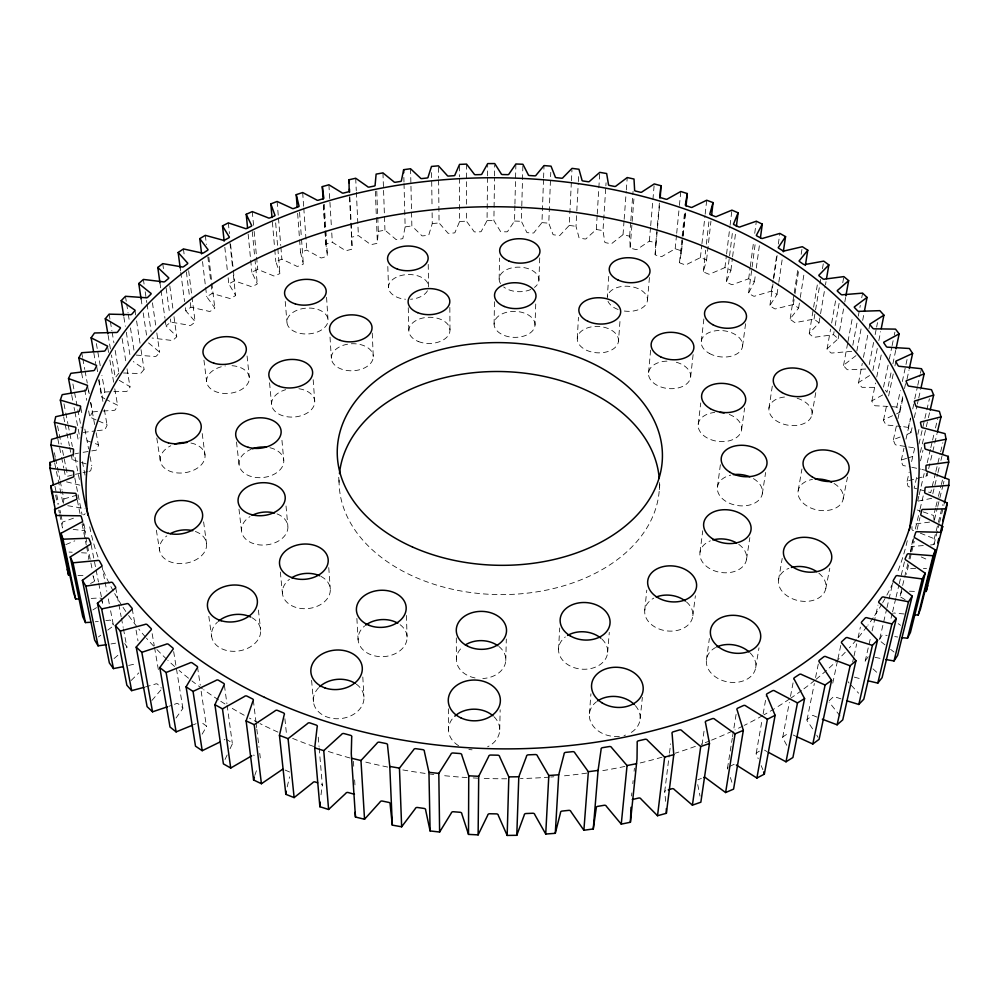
<?xml version="1.0" encoding="UTF-8"?>
<svg xmlns="http://www.w3.org/2000/svg" width="999" height="999" viewBox="0 0 999 999"><rect width="100%" height="100%" fill="white"/><g stroke="black" fill="none" stroke-linecap="round" stroke-linejoin="round"><path stroke-width="0.75" stroke-dasharray="5 3.75" d="M487.537 177.472L487.05 220.654L481.481 230.969A1.349 0.812 0.6 0 1 480.194 231.805L475.237 231.943A1.349 0.812 0.5 0 1 473.801 231.169L466.433 221.179L466.446 210.377M466.458 204.208L466.545 164.098M911.975 526.498L911.962 529.27A1.648 1.124 13.2 0 0 913.586 530.619M487.562 175.936L487.687 165.135M514.897 205.607L514.535 221.029L507.867 231.056A1.349 0.812 1.2 0 1 506.493 231.83L501.523 231.743A1.349 0.812 1 0 1 500.187 230.906L493.893 220.629L494.517 177.46M494.542 175.911L494.705 165.122M494.105 324.225L494.455 301.561M499.163 279.033L499.525 258.042M499.725 729.67L500.162 709.765M514.935 204.071L515.896 163.986M505.781 660.564L506.318 639.023M543.531 179.445L541.957 222.615L534.215 232.317A1.349 0.812 1.7 0 1 532.754 233.029L527.797 232.717A1.349 0.812 1.6 0 1 526.548 231.83L521.378 221.303L521.753 207.43M521.79 205.894L522.914 164.261M535.002 325.125A20.455 12.987 1.4 0 0 504.957 312.762A20.455 12.987 1.4 0 0 503.708 335.227A20.455 12.987 1.4 0 0 535.002 325.125L535.789 302.472M538.898 280.394L539.735 257.143M543.581 177.909L544.03 165.572M571.353 182.243L569.243 225.424L560.439 234.765A1.349 0.812 2.3 0 1 558.903 235.414L553.97 234.865A1.349 0.812 2.2 0 1 552.822 233.928L548.776 223.202L550.774 172.328M930.494 544.992L934.003 544.53L934.252 538.711L942.769 504.695M571.428 180.707L571.952 169.905M597.152 215.572L596.303 229.458L586.463 238.374A1.361 0.812 2.8 0 1 584.852 238.961L579.969 238.199A1.361 0.812 2.7 0 1 578.908 237.2L576.011 226.323L576.723 212.437M576.81 210.901L578.246 183.129M578.321 181.593L578.646 175.424M558.528 649.475L559.702 627.946M577.272 338.461L578.446 317.282M597.24 214.023L599.787 172.365M851.672 351.336L832.617 352.959A1.474 0.924 8.9 0 1 830.581 352.572L827.359 349.538A1.474 0.924 8.7 0 1 827.659 348.264L838.186 338.736L833.541 334.677L815.097 337.187A1.461 0.912 8.3 0 1 813.049 336.9L809.59 334.053A1.449 0.899 8.2 0 1 809.739 332.779L819.018 322.852L814.048 319.068L796.278 322.415A1.436 0.887 7.8 0 1 794.242 322.227L790.559 319.568A1.436 0.887 7.7 0 1 790.571 318.306L798.601 308.042L793.331 304.52L776.285 308.666A1.424 0.874 7.2 0 1 774.275 308.579L770.379 306.106A1.424 0.874 7.1 0 1 770.254 304.857L777.035 294.33L771.503 291.084L755.219 295.979A1.411 0.862 6.7 0 1 753.246 295.979L749.15 293.718A1.411 0.862 6.6 0 1 748.9 292.482L754.445 281.73L748.663 278.771L733.204 284.365A1.399 0.849 6.1 0 1 731.256 284.453L726.997 282.405A1.399 0.849 6 0 1 726.623 281.194L730.918 270.279L724.937 267.607L710.326 273.863A1.386 0.849 5.6 0 1 708.428 274.038L704.02 272.19A1.386 0.849 5.5 0 1 703.521 271.004L706.58 259.977L700.399 257.592L686.688 264.473A1.386 0.837 5 0 1 684.839 264.735L680.294 263.112A1.386 0.837 4.9 0 1 679.682 261.95L681.518 250.861L675.174 248.776L662.387 256.219A1.374 0.824 4.5 0 1 660.589 256.568L655.943 255.157A1.374 0.824 4.4 0 1 655.207 254.033L655.844 242.919L649.362 241.134L637.524 249.113A1.374 0.824 3.9 0 1 635.789 249.538L631.031 248.339A1.361 0.824 3.8 0 1 630.194 247.265L629.632 236.189L623.039 234.69L612.187 243.169A1.361 0.812 3.4 0 1 610.501 243.669L605.681 242.695A1.361 0.812 3.3 0 1 604.732 241.646L602.996 230.644L605.769 187.437M605.869 185.889L606.068 182.805M608.728 276.348L607.292 297.39A20.142 12.525 4 0 1 629.457 286.388A20.142 12.525 4 0 1 647.227 301.661A20.142 12.525 4 0 1 622.901 310.801M351.161 223.177L352.085 248.264A1.374 0.824 -2.2 0 1 351.298 249.35L346.603 250.587A1.374 0.824 -2.3 0 1 344.817 250.175L332.317 242.245L325.899 244.081L327.322 255.245A1.386 0.837 -2.7 0 1 326.661 256.368L322.065 257.829A1.386 0.837 -2.8 0 1 320.229 257.492L306.78 250.1L300.512 252.248L303.159 263.386A1.386 0.849 -3.3 0 1 302.61 264.548L298.139 266.221A1.399 0.849 -3.4 0 1 296.253 265.971L281.88 259.166L275.799 261.601L279.683 272.677A1.399 0.849 -3.8 0 1 279.258 273.876L274.925 275.761A1.399 0.849 -3.9 0 1 272.989 275.599L257.742 269.418L251.86 272.153L256.993 283.117A1.411 0.862 -4.4 0 1 256.693 284.34L252.522 286.438A1.411 0.862 -4.5 0 1 250.549 286.363L234.465 280.856L228.808 283.878L235.19 294.668A1.424 0.874 -4.9 0 1 235.015 295.916L231.031 298.226A1.424 0.874 -5 0 1 229.021 298.239L212.138 293.456L206.743 296.765L214.373 307.33A1.436 0.887 -5.5 0 1 214.348 308.591L210.552 311.114A1.436 0.887 -5.6 0 1 208.529 311.226L190.884 307.192L185.777 310.801L194.68 321.066A1.449 0.899 -6 0 1 194.78 322.34L191.209 325.062A1.461 0.912 -6.1 0 1 189.161 325.274L170.817 322.065L166.021 325.936L176.186 335.864A1.474 0.924 -6.6 0 1 176.423 337.138L173.102 340.06A1.474 0.924 -6.7 0 1 171.041 340.359L152.06 338.012M623.039 234.69L624.05 220.791M624.175 219.243L626.211 191.446M626.323 189.91L627.235 177.547M589.435 713.711L590.921 693.793M618.468 341.433A20.654 13.199 3.4 0 0 589.06 327.397A20.654 13.199 3.4 0 0 586.176 350.087A20.654 13.199 3.4 0 0 618.468 341.433L620.117 319.43M629.632 236.189L630.694 222.278M630.819 220.742L633.054 191.383M630.144 247.69L632.105 222.49M632.167 221.366L634.128 196.166M607.642 652.347L609.29 632.367M649.362 241.134L650.549 227.223M650.686 225.674L654.258 183.928M647.489 299.95L649.45 277.41M655.844 242.919L659.402 202.722M655.107 254.458L659.752 202.884M648.576 372.615L650.649 349.837M675.174 248.776L676.548 234.84M676.698 233.291L679.27 206.98M679.42 205.432L680.781 191.496M679.532 262.362L684.677 211.151M644.767 610.139L646.778 590.147M681.518 250.861L682.454 241.571M683.079 235.377L685.576 210.602M681.343 253.359L682.904 237.862M683.066 236.313L685.564 211.526M63.449 503.259L63.886 498.963L62.35 491.508M659.303 489.635L660.089 481.955M631.518 796.016L631.843 792.919M632.804 783.641L633.129 780.556M634.09 771.278L634.415 768.194M640.134 718.805L642.369 697.377M700.399 257.592L701.76 245.192M701.935 243.644L705.007 215.747M705.169 214.186L706.705 200.237M690.634 376.985L693.169 354.208M912.774 539.622L910.501 551.411A1.673 1.149 13.6 0 0 910.651 552.022M703.333 271.416L705.694 250.225M706.38 244.181L708.915 221.466M706.58 259.977L710.951 221.204M701.298 341.296L703.895 318.631M698.214 424.313L700.736 402.947M724.937 267.607L726.41 255.507M726.585 253.996L729.907 226.773M730.082 225.262L731.93 210.14M726.385 281.593L729.382 257.33M729.57 255.819L732.554 231.556M664.685 791.807L669.28 754.682M669.48 753.146L670.629 743.855M730.918 270.279L732.429 258.167M732.617 256.656L735.639 232.455M700.012 552.272L702.747 530.744M692.844 615.734L695.391 595.754M321.016 794.792L322.165 786.076A1.861 1.498 -8.1 0 0 321.303 784.103M717.444 487.05L720.466 464.048M748.663 278.771L750.087 268.169M750.286 266.646L753.721 240.896M754.732 233.316L756.343 221.204M748.626 292.869L751.885 268.569M752.097 267.058L755.556 241.234M742.582 346.041L745.641 323.376M754.445 281.73L755.469 274.151M756.305 268.082L759.402 245.354M706.405 659.989L709.377 638.498M741.62 429.395L744.617 408.029M702.072 744.792L704.233 729.707M771.503 291.084L773.039 280.457M773.263 278.933L776.785 254.645M778.321 244.031L779.857 233.404M769.929 305.244L773.014 283.941M773.9 277.847L777.21 255.02M777.035 294.33L778.608 283.691M778.833 282.18L782.417 257.879M768.93 408.341L772.402 385.502M746.565 559.128L749.849 537.612M762.299 493.943L765.634 472.477M790.197 318.669L793.993 294.268M794.23 292.744L798.026 268.344M793.331 304.52L794.754 295.392M794.992 293.868L799.025 268.019M801.173 254.32L802.359 246.716M798.601 308.042L800.049 298.913M800.286 297.39L804.158 273.039M727.472 768.318L732.304 738.124M732.542 736.613L736.163 713.96M809.315 333.142L813.373 308.679M813.623 307.155L817.681 282.705M755.681 667.782L759.003 647.839M814.048 319.068L815.321 311.438M815.571 309.915L820.666 279.42M822.452 268.756L823.725 261.126M819.018 322.852L820.316 315.222M820.566 313.698L825.224 286.238M825.486 284.715L826.011 281.668M778.521 579.919L782.205 558.404M798.213 490.459L801.935 469.006M811.912 414.785L815.883 391.945M827.085 349.063L830.581 329.158M831.655 323.027L835.688 300.05M756.231 753.196L762.075 719.942M763.149 713.885L766.333 695.754M833.541 334.677L834.078 331.631M835.164 325.512L839.235 302.597M842.756 282.729L843.843 276.611M838.186 338.736L839.285 332.617M839.56 331.094L844.517 303.571M844.792 302.035L845.616 297.452M376.773 191.146L378.309 231.393L377.335 242.445A1.361 0.824 -1.6 0 1 376.448 243.494L371.653 244.518A1.374 0.824 -1.7 0 1 369.93 244.018L358.404 235.589L351.86 237.138M843.531 365.497L847.689 343.057M847.964 341.571L852.671 316.146M852.821 345.217L857.142 322.24M858.291 316.109L860.301 305.382M861.737 297.727L862.599 293.132M782.741 737.25L789.347 702.447M790.496 696.39L793.943 678.234M856.842 351.049L861.513 326.523M862.674 320.392L864.135 312.724M858.503 382.842L862.287 363.361M863.448 357.367L867.806 334.877M868.968 328.883L869.842 324.388M869.242 364.51L873.963 340.572M875.149 334.59L876.323 328.609M876.623 327.11L877.509 322.615M843.181 498.951L847.502 477.122M825.761 588.723L829.794 568.294M872.864 370.542L877.646 346.603M878.833 340.609L880.631 331.631M807.005 719.904L814.347 683.553M815.571 677.497L818.943 660.826M871.89 401.049L875.536 383.029M876.747 377.023L881.605 352.997M888.086 365.11L883.441 387.6L886.937 392.37L891.632 369.867M889.322 359.116L891.807 347.115M892.107 345.617L893.968 336.626M894.28 335.127L894.904 332.13M892.881 363.873L895.703 350.374M883.553 420.067L887.025 403.521M888.611 395.991L893.343 373.414M894.929 365.896L895.878 361.376M832.754 683.166L837.587 660.414M837.911 658.903L841.458 642.22M896.615 413.861L899.874 412.088L896.815 407.105L900.374 390.572M902.309 381.556L907.167 359.016M893.381 439.835L896.652 424.75M897.964 418.718L902.871 396.103M904.507 388.561L906.143 381.019M899.874 412.088L903.458 395.554M907.055 379.021L909.015 369.992M852.659 662.037L853.67 657.479M854.008 655.968L856.692 643.818M858.041 637.749L860.389 627.135M908.578 564.997L906.58 573.651A1.698 1.174 13.9 0 0 906.68 574.275M907.417 434.24L910.938 432.617L908.366 427.435L910.376 418.406M914.747 398.826L917.432 386.788M917.769 385.277L920.116 374.737M920.454 373.226L921.465 368.718M901.273 460.252L903.97 448.164M905.993 439.098L910.713 417.957M912.736 408.891L914.085 402.847M910.938 432.617L912.624 425.087M914.322 417.557L917.032 405.507M917.369 403.996L918.393 399.475M918.73 397.977L920.766 388.936M865.159 661.301L870.703 637.012M872.09 630.931L877.984 605.119M907.104 481.243L909.19 472.165M911.612 461.575L915.409 444.942M917.831 434.353L919.217 428.296M918.98 444.006L924.55 419.867M924.887 418.356L929.407 398.751M920.354 452.385L925.961 428.234M926.31 426.723L928.059 419.18M928.408 417.669L930.169 410.127M916.632 477.51L914.16 488.111L918.605 489.273M920.516 460.851L922.989 450.237M884.989 644.879L880.494 641.296A1.748 1.261 14.6 0 1 879.557 639.51L886.65 609.128M887 607.604L893.393 580.257M917.719 500.849L918.793 496.291M919.155 494.78L924.175 473.551M927.222 462.749L930.444 449.15M930.806 447.639L932.242 441.595M932.591 440.084L934.028 434.041M935.464 427.997L937.599 418.931M892.207 613.411L891.145 617.844A1.736 1.236 14.4 0 0 892.244 619.555M892.557 611.925L895.716 598.588M896.066 597.102L898.875 585.252M899.225 583.778L905.206 558.591M909.664 486.95A1.611 1.061 12.4 0 1 907.866 485.814L907.017 481.793A1.598 1.061 12.3 0 1 908.341 480.719L926.972 475.824L937.05 433.491M915.309 528.995L919.667 510.776M920.029 509.265L923.65 494.08M287.2 786.862L289.598 776.872M905.131 599.7L901.398 597.464A1.711 1.199 14.2 0 1 900.149 595.841L902.272 586.95M902.634 585.476L908.653 560.289M909.003 558.803L910.426 552.884M910.776 551.398L914.322 536.588M910.002 559.078L911.425 553.146M911.775 551.673L914.26 541.296M917.107 529.458L919.942 517.607M935.501 472.989L930.731 492.669L920.104 489.66M935.863 471.478L940.271 453.321M940.633 451.798L942.831 442.719M932.804 493.768L937.599 474.088M937.961 472.577L939.435 466.521M940.908 460.464L942.02 455.919M934.077 521.253L933.703 515.509L935.526 508.116M935.901 506.643L938.086 497.777M938.448 496.303L940.996 485.951M941.358 484.478L942.457 480.044M934.44 519.78L937.374 507.954M937.736 506.481L942.856 485.789M943.231 484.303L943.955 481.343M934.003 544.53L939.197 523.826M939.572 522.34L944.018 504.582M404.021 183.591L405.144 226.873L402.984 237.812A1.361 0.812 -1.1 0 1 401.998 238.811L397.14 239.61A1.361 0.812 -1.2 0 1 395.479 239.036L384.952 230.157L378.309 231.393M86.214 463.911L72.128 459.565L73.864 454.108M900.149 595.841L901.56 591.658A1.711 1.199 14.1 0 1 902.709 590.909M254.757 775.474L257.205 768.518M432.117 212.775L432.267 223.576L428.958 234.353A1.361 0.812 -0.5 0 1 427.859 235.302L422.952 235.876A1.361 0.812 -0.6 0 1 421.366 235.227L411.863 225.936L411.551 212.038M225.037 759.477L227.56 754.095M230.082 748.713L231.968 744.68A1.836 1.436 -11.1 0 0 231.78 742.657L226.723 739.56M459.552 178.297L459.602 221.503L455.144 232.068A1.349 0.812 0 0 1 453.958 232.967L449.013 233.316A1.349 0.812 -0.1 0 1 447.502 232.605L439.061 222.952L438.611 179.72M96.079 419.955L89.773 416.995L92.545 411.913L90.872 402.809M202.123 734.153L205.931 727.697A1.823 1.411 -11.7 0 0 205.956 725.686L201.336 722.327A1.823 1.399 -11.8 0 0 199.6 722.077M879.557 639.51L881.942 635.451A1.748 1.261 14.6 0 1 884.177 635.014L887.199 635.464M104.795 398.801L101.611 396.89L104.845 392.033L101.923 375.374M176.011 718.019L182.193 709.402A1.811 1.374 -12.1 0 0 182.442 707.429L178.259 703.845A1.811 1.374 -12.1 0 0 175.737 703.858L168.856 706.318M868.231 656.705L865.346 660.664A1.773 1.286 14.7 0 0 866.108 662.512M118.956 373.052L115.272 377.684L111.451 355.02M151.935 700.436L160.889 689.984M131.156 680.481L138.824 672.864M829.22 700.736L833.079 697.102A1.798 1.349 14.6 0 1 835.551 697.065L841.071 698.9M855.968 355.644L844.205 364.722A1.486 0.937 9.3 0 0 843.768 365.984L846.715 369.193A1.486 0.937 9.4 0 0 848.75 369.692L866.87 368.993M114.061 658.553L118.806 654.507M98.451 636.912L100.762 635.214M107.717 630.107L112.338 626.698A1.748 1.261 -12.4 0 0 113.349 624.949L109.79 606.568M92.882 609.939L96.528 607.617M869.555 375.574L859.277 382.093A1.511 0.949 9.8 0 0 858.69 383.341L861.338 386.725A1.511 0.962 9.9 0 0 863.373 387.325L877.359 387.362M759.365 751.186L756.792 752.634A1.836 1.436 13.3 0 0 756.518 754.645L758.253 758.753M90.559 583.491L93.094 582.092A1.711 1.199 -12 0 0 94.405 580.519L93.519 576.036M882.716 394.955L872.751 400.337A1.523 0.974 10.3 0 0 872.027 401.573L874.35 405.107A1.523 0.974 10.4 0 0 876.36 405.806L887.886 406.418M729.657 766.408L733.815 764.46A1.848 1.449 12.7 0 1 735.639 764.485M65.822 544.592L74.788 540.859M892.582 415.709L884.515 419.405A1.548 0.999 10.8 0 0 883.628 420.604L885.626 424.288A1.548 0.999 10.9 0 0 887.599 425.087L900.773 426.436M193.406 724.812L196.091 723.651M59.678 514.522L62.5 527.959L62.462 522.127L73.901 518.031M697.851 779.782L701.385 778.421M900.199 437L894.442 439.198A1.561 1.011 11.3 0 0 893.406 440.359L895.042 444.18A1.561 1.024 11.4 0 0 896.965 445.092L916.77 448.301M63.886 498.963L77.572 494.93M906.568 458.379L902.422 459.665A1.586 1.036 11.8 0 0 901.248 460.789L902.497 464.722A1.586 1.036 11.9 0 0 904.37 465.746L910.326 466.97M907.941 457.942L916.233 455.357M145.379 686.962L155.157 684.14A1.798 1.349 -12.4 0 1 157.63 684.265L161.338 688.036M72.452 474.975L67.732 476.248L62.487 450.299M931.692 498.314L918.231 501.111M128.671 665.421L137.125 663.511M75.462 474.313L81.468 472.989M82.979 472.652L87.487 471.665M75.037 453.846L78.596 453.084M83.092 452.335L95.092 450.349A1.586 1.049 -9.7 0 0 97.003 449.388L98.401 445.517A1.586 1.036 -9.6 0 0 97.265 444.343L83.629 439.51M111.014 643.943L115.584 643.181M83.354 432.442L95.817 430.844M405.144 226.873L411.863 225.936M929.594 522.102L913.598 524.175A1.648 1.111 13.1 0 0 912.786 524.225M97.315 430.669L103.259 429.995A1.561 1.024 -9.2 0 0 105.22 429.145L107.005 425.399A1.561 1.011 -9.1 0 0 106.019 424.2L97.49 420.567M92.545 411.913L101.636 411.113M95.255 621.765L98.289 621.44M105.857 620.604L108.891 620.279A1.748 1.261 -12.4 0 1 111.114 620.791L113.349 624.949M432.267 223.576L439.061 222.952M923.288 545.579L912.724 546.366A1.673 1.136 13.5 0 0 910.963 547.215M103.097 411.014L113.386 410.352A1.548 0.999 -8.7 0 0 115.385 409.627L117.52 406.019A1.548 0.999 -8.6 0 0 116.683 404.782L106.119 399.463M104.845 392.033L109.465 391.745M91.246 598.413L98.714 598.014A1.723 1.224 -12.2 0 1 100.375 598.139M459.602 221.503L466.433 221.179M915.633 568.568L909.402 568.681A1.686 1.174 13.8 0 0 907.517 569.442M923.413 568.419L926.535 568.369M113.799 391.683L125.35 391.508A1.523 0.974 -8.2 0 0 127.373 390.884L129.833 387.437A1.523 0.974 -8.1 0 0 129.158 386.188L118.182 379.707M487.05 220.654L493.893 220.629M77.984 575.524L85.302 575.536M123.489 372.989L139.023 373.526A1.511 0.962 -7.7 0 0 141.071 373.014L143.844 369.73A1.511 0.949 -7.6 0 0 143.307 368.469L133.279 361.551M136.214 355.082L154.296 356.468A1.486 0.937 -7.2 0 0 156.356 356.056L159.415 352.959A1.486 0.937 -7.1 0 0 159.028 351.673L147.615 342.158M909.427 591.208L916.745 591.47M514.535 221.029L521.378 221.303M69.081 552.06L72.19 552.235M81.518 552.759L86.176 553.021A1.686 1.174 -11.6 0 1 88.037 553.858L88.811 558.091A1.698 1.174 -11.7 0 1 88.174 559.253M541.957 222.615L548.776 223.202M904.12 613.973L895.179 613.161A1.723 1.224 14.4 0 0 893.518 613.224M892.219 406.643L896.815 407.105M73.177 529.408L83.704 530.594A1.673 1.136 -11.3 0 1 85.427 531.505L85.727 535.726M569.243 225.424L576.011 226.323M894.729 636.575L897.751 637.025M903.708 426.735L908.366 427.435M67.757 505.706L83.666 508.391A1.648 1.111 -10.9 0 1 85.052 508.841M596.303 229.458L602.996 230.644M911.812 467.27L920.753 469.105M875.112 657.342L881.168 658.591M79.895 485.152L66.546 481.855M921.915 469.405L925.436 470.304M854.345 677.147L862.711 679.382M917.219 510.014L921.677 511.438M923.151 511.9L933.703 515.509M920.304 533.166L934.252 538.711M816.957 717.082L814.247 715.996A1.811 1.374 14.3 0 0 811.725 715.883L807.417 719.305A1.811 1.374 14.3 0 0 807.579 721.29L813.423 730.132M285.015 770.029L289.648 772.027M921.253 556.955L927.846 559.902M793.156 735.002L795.803 736.251M764.51 750.149L767.045 751.573M898.188 623.663L900.574 625.299M890.609 649.35L893.98 652.035M872.989 668.843L877.572 673.064M851.235 685.302L858.616 693.206M840.047 715.883L829.595 702.684A1.798 1.349 14.5 0 1 829.033 702.072M124.688 643.581L126.748 646.615A1.773 1.286 -12.5 0 1 125.911 648.438M816.77 735.189L817.931 737.262M786.737 745.266L783.179 738.673A1.823 1.411 13.9 0 1 783.228 736.663L787.974 733.478A1.823 1.399 14 0 1 788.785 733.204M761.151 765.596L762.886 769.692M100.824 598.651L102.572 602.859A1.736 1.236 -12.2 0 1 101.411 604.52M730.406 777.509L732.155 783.141M94.405 580.519L93.157 576.286A1.711 1.199 -11.9 0 0 92.757 575.761M926.198 473.064L926.972 475.824M55.594 495.117L57.48 504.07M58.741 510.039L59.366 513.024M54.957 486.313L58.716 504.22M59.965 510.189L60.589 513.174M60.902 514.672L62.462 522.127M54.658 462.937L62.999 503.196M54.358 452.759L55.282 457.23M55.582 458.716L59.89 479.582M60.202 481.068L62.05 490.022M57.867 439.098L61.276 455.894M61.588 457.417L63.761 468.106M64.073 469.642L65.622 477.272M57.555 425.874L61.251 444.193M697.727 784.627L700.037 796.141M77.31 500.087L79.995 513.536M82.08 523.988L86.251 544.892M86.551 546.391L88.037 553.858M63.674 416.87L64.873 422.964M65.185 424.488L69.406 445.841M69.705 447.365L72.128 459.565M74.788 477.934L77.835 493.244M78.134 494.767L82.08 514.672M83.904 523.851L85.427 531.505M82.517 520.766L85.489 535.701M85.789 537.2L92.32 570.067M75.037 457.392L79.845 481.855M63.973 403.821L65.472 411.438M65.772 412.962L67.87 423.626M68.169 425.149L72.365 446.491M91.096 544.592L95.804 568.493M96.104 569.992L98.451 581.942M98.751 583.428L101.399 596.878M101.686 598.376L102.572 602.859M77.098 434.14L78.571 441.783M82.405 461.638L85.065 475.387M101.798 565.209L104.758 580.531M105.057 582.055L106.831 591.246M108.317 598.901L109.49 605.032M71.728 395.304L72.902 401.386M74.063 407.48L74.65 410.514M74.937 412.038L79.908 437.912M72.915 383.966L77.547 408.291M77.835 409.815L81.306 428.072M115.672 587.574L118.556 602.884M118.844 604.407L121.141 616.658M121.428 618.181L123.164 627.372M123.451 628.895L126.91 647.265M80.832 407.779L82.28 415.409M84.865 429.133L88.599 448.951M90.047 456.58L91.771 465.734M81.631 372.964L83.029 380.557M84.715 389.66L86.688 400.287M88.649 410.926L89.773 416.995M81.706 352.722L82.53 357.28M82.817 358.791L84.765 369.418M85.04 370.941L87.263 383.079M88.649 390.659L89.211 393.706M87.787 387.125L88.899 393.219M90.572 402.347L94.768 425.187M96.154 432.792L98.389 444.967M132.18 608.716L134.952 624M136.064 630.119L137.999 640.834M96.816 367.132L97.627 371.69M98.976 379.283L103.009 402.073M104.358 409.677L107.043 424.862M93.819 352.959L95.692 363.574M98.651 380.232L101.611 396.89M96.354 343.581L100.599 367.807M152.16 633.678L154.271 645.903M154.533 647.427L158.491 670.341M107.817 347.889L108.591 352.435M109.878 360.015L113.749 382.754M114.785 388.823L117.62 405.494M108.129 335.377L110.427 348.976M109.116 314.148L110.127 320.192M110.377 321.703L111.888 330.756M112.15 332.267L113.911 342.844M115.172 350.399L118.694 371.541M173.664 651.61L182.829 708.041M122.115 338.536L126.061 362.737M127.035 368.781L129.995 386.938M123.888 317.22L125.337 326.261M126.311 332.292L130.17 356.406M156.356 530.182L159.665 550.736M125.462 296.291L126.411 302.31M126.648 303.821L128.072 312.849M128.309 314.36L129.258 320.379M130.457 327.909L134.016 350.512M156.793 438.037L160.327 461.138M134.965 310.389L135.664 314.922M136.588 320.954L140.085 343.594M141.021 349.625L144.043 369.243M197.502 666.895L200.25 685.164M201.161 691.258L206.418 726.298M141.096 298.963L142.258 306.668M143.194 312.849L146.915 337.525M143.381 279.433L144.068 284.066M145.205 291.77L146.803 302.56M147.04 304.096L151.149 331.855M152.435 302.809L155.944 326.885M156.818 332.904L159.665 352.472M208.816 616.296L211.626 636.375M159.965 282.854L160.827 289.011M161.039 290.547L164.947 318.244M165.16 319.78L166.021 325.936M162.75 263.636L163.599 269.792M166.146 288.236L169.543 312.837M170.392 318.993L170.817 322.065M224.425 685.451L226.923 703.696M227.123 705.219L232.305 743.231M169.793 285.839L173.152 310.489M174.001 316.658L176.723 336.688M203.609 521.865L206.543 543.506M202.21 433.554L205.007 455.094M180.17 267.832L180.569 270.904M180.769 272.44L184.578 301.586M185.377 307.729L185.777 310.801M183.441 248.938L184.415 256.593M186.376 271.928L189.51 296.466M190.297 302.597L190.884 307.192M188.661 270.717L191.771 295.317M191.97 296.853L195.08 321.441M203.946 360.152L206.618 381.543M202.522 261.576L205.457 286.064M205.644 287.587L206.743 296.765M253.334 700.237L255.906 721.49M256.081 723.014L256.631 727.559M256.818 729.083L259.016 747.302M259.752 753.371L260.302 757.929M238.986 509.103L241.496 530.719M208.841 257.118L211.701 281.656M211.875 283.179L214.735 307.717M205.332 235.339L206.406 244.518M207.842 256.755L210.889 282.754M211.064 284.278L212.138 293.456M236.501 441.995L239.123 465.084M258.404 610.039L260.652 630.107M224.825 247.252L227.485 271.678M228.147 277.772L228.808 283.878M228.321 222.889L229.445 233.566M230.582 244.243L233.167 268.656M233.329 270.18L234.465 280.856M229.982 243.069L232.742 269.068M233.391 275.187L235.502 295.067M284.89 718.706L286.626 735.376M247.078 355.994L249.288 377.36M248.152 234.091L251.86 272.153M280.344 572.04L282.455 593.668M269.555 382.767L271.566 404.195M252.272 211.601L253.571 225.287M254.146 231.381L256.456 255.719M256.593 257.243L257.742 269.418M252.31 231.643L254.782 257.58M254.932 259.103L257.255 283.516M665.646 801.335L664.834 792.594A1.861 1.498 10.3 0 1 665.771 790.659M281.955 440.309L283.766 460.302M286.026 505.993L287.862 526.061M272.402 222.115L274.625 247.939M274.762 249.45L275.799 261.601M311.601 680.344L313.449 701.872M275.662 222.852L277.71 247.215M277.847 248.739L279.895 273.089M318.256 737.162L319.043 746.478M319.18 748.039L322.34 785.301M277.098 201.473L278.359 216.658M278.484 218.169L280.756 245.504M280.881 247.015L281.88 259.166M285.227 301.448L286.988 322.64M297.627 213.336L299.475 238.237M299.588 239.797L300.512 252.248M313.174 379.695L314.722 401.099M299.55 212.15L301.436 237.974M301.548 239.498L303.334 263.798M302.672 192.545L303.671 206.543M303.783 208.092L306.78 250.1M328.758 567.582L330.307 589.198M353.409 761.3L353.821 767.507M354.62 779.907L355.032 786.113M323.476 205.245L325.899 244.081M323.376 204.62L324.925 229.495M325.012 231.044L325.986 246.591M330.02 337.088L331.368 358.379M338.723 477.31L339.111 483.466M326.573 297.302L328.022 319.992A20.567 12.937 -3.5 0 1 297.577 332.729A20.567 12.937 -3.5 0 1 296.853 310.327A20.567 12.937 -3.5 0 1 328.022 319.992M324.275 204.283L325.811 229.196M325.911 230.744L327.447 255.657M328.908 184.79L331.393 226.711M331.768 232.929L332.317 242.245M356.88 618.418L358.129 640.009M362.812 676.997L363.948 696.99M349.837 196.815L351.086 221.628M349.5 196.965L352.16 248.676M355.694 178.247L356.281 190.647M356.356 192.195L358.404 235.589M372.252 333.104L373.264 356.755A20.979 13.536 -2.6 0 1 341.745 369.23A20.979 13.536 -2.6 0 1 341.908 345.779A20.979 13.536 -2.6 0 1 373.264 356.755M375.349 191.234L376.348 216.483M376.373 217.62L377.36 242.869M387.812 266.471L388.536 287.525M382.954 172.902L384.952 230.157M406.418 615.446L407.08 637.025M408.266 307.729L408.841 330.432M403.858 177.41L403.983 182.043M410.564 168.756L411.513 210.489M428.221 264.398L428.571 286.95A20.03 12.413 -1 0 0 409.815 274.538A20.03 12.413 -1 0 0 388.636 285.826A20.03 12.413 -1 0 0 405.494 299.238M431.58 172.615L432.043 206.593M438.474 167.37L438.586 178.172M448.351 708.803L448.526 730.244M449.837 307.405L449.975 330.107M456.318 637.899L456.381 659.44M459.54 165.959L459.552 176.761M849.138 683.041A1.786 1.324 14.7 0 1 848.301 681.755M727.784 769.055A1.848 1.461 12.5 0 1 728.271 767.057M253.409 755.132A1.848 1.449 -10.5 0 1 254.295 755.344M224.151 739.884A1.836 1.424 -11.2 0 1 224.937 739.41M85.102 513.548A1.648 1.124 -11 0 1 83.429 514.822M88.998 471.328A1.611 1.061 -10.2 0 0 90.834 470.267L91.833 466.271A1.598 1.061 -10.1 0 0 90.547 465.159M753.408 478.596A22.702 15.584 8.2 0 1 755.481 502.672A22.702 15.584 8.2 0 1 721.166 497.44A22.702 15.584 8.2 0 1 730.731 475.137M834.003 483.454A22.89 15.534 10.4 0 1 836.151 507.804A22.89 15.534 10.4 0 1 801.448 501.286A22.89 15.534 10.4 0 1 812.487 479.42M738.773 544.355A23.526 16.771 8.6 0 1 739.372 569.268A23.526 16.771 8.6 0 1 704.957 565.009A23.526 16.771 8.6 0 1 710.364 540.834M818.868 573.189A24.038 17.145 11.3 0 1 818.056 598.376A24.038 17.145 11.3 0 1 783.428 592.769A24.038 17.145 11.3 0 1 788.86 568.319M686.475 601.935A24.201 17.907 7.5 0 1 684.727 627.534A24.201 17.907 7.5 0 1 650.299 623.551A24.201 17.907 7.5 0 1 653.783 598.151M750.212 652.971A24.95 18.756 10.4 0 1 746.777 679.345A24.95 18.756 10.4 0 1 711.837 673.85A24.95 18.756 10.4 0 1 715.596 647.527M601.935 639.098A24.613 18.719 4.7 0 1 599.587 664.972A24.613 18.719 4.7 0 1 565.496 662.986A24.613 18.719 4.7 0 1 565.322 636.962M635.327 705.606A25.474 19.968 6.6 0 1 628.321 734.003M625.499 735.089A25.474 19.968 6.6 0 1 624.013 735.526M619.368 736.363A25.474 19.968 6.6 0 1 592.37 724.924A25.474 19.968 6.6 0 1 596.503 701.723M498.888 646.49A24.713 18.956 0.5 0 1 504.17 666.47A24.713 18.956 0.5 0 1 482.829 678.508M475.049 677.959A24.713 18.956 0.5 0 1 463.086 646.54M493.981 716.708A25.612 20.342 0.1 0 1 487.599 746.827M472.077 749.812A25.612 20.342 0.1 0 1 468.868 749.437M458.603 745.704A25.612 20.342 0.1 0 1 452.847 718.181M400.087 624.675A24.525 18.544 -3.4 0 1 400.025 650.699A24.525 18.544 -3.4 0 1 365.646 651.96A24.525 18.544 -3.4 0 1 364.598 625.973M356.281 684.115A25.375 19.693 -5.9 0 1 357.48 711.45A25.375 19.693 -5.9 0 1 322.427 714.809A25.375 19.693 -5.9 0 1 318.644 687.724M320.929 576.361A24.038 17.607 -5.8 0 1 324.687 601.548A24.038 17.607 -5.8 0 1 290.072 604.757A24.038 17.607 -5.8 0 1 289.498 579.27M251.96 617.682A24.725 18.319 -8.7 0 1 254.82 643.493A24.725 18.319 -8.7 0 1 220.067 647.901A24.725 18.319 -8.7 0 1 217.507 622.052M277.06 513.898A23.302 16.434 -6.4 0 1 282.904 537.749A23.302 16.434 -6.4 0 1 248.389 541.196A23.302 16.434 -6.4 0 1 250 516.595M195.379 531.48A23.726 16.671 -9 0 1 201.985 555.244A23.726 16.671 -9 0 1 167.407 560.539A23.726 16.671 -9 0 1 166.845 535.851M269.942 447.739A22.453 15.26 -5.8 0 1 279.57 470.317A22.453 15.26 -5.8 0 1 244.48 473.276A22.453 15.26 -5.8 0 1 251.049 449.338M190.934 443.032A22.552 15.122 -7.8 0 1 201.249 464.86A22.552 15.122 -7.8 0 1 166.471 469.518A22.552 15.122 -7.8 0 1 170.792 445.741M298.913 388.748A21.628 14.273 -4.4 0 1 311.151 409.89A21.628 14.273 -4.4 0 1 276.211 412.362A21.628 14.273 -4.4 0 1 285.689 389.685M232.018 365.696A21.441 13.849 -5.8 0 1 245.479 386.488A21.441 13.849 -5.8 0 1 209.64 387.799A21.441 13.849 -5.8 0 1 225.387 365.934M427.472 290.784A20.03 12.413 -1 0 1 410.564 299.263M500.511 283.579A19.88 12.275 1.5 0 1 508.766 268.756A19.88 12.275 1.5 0 1 534.053 271.616A19.88 12.275 1.5 0 1 534.453 287.425M530.831 289.498A19.88 12.275 1.5 0 1 503.671 286.963M618.131 309.503A20.142 12.525 4 0 1 608.004 301.311M676.323 362.25A21.141 13.711 5.4 0 1 685.102 385.065A21.141 13.711 5.4 0 1 650.224 379.295A21.141 13.711 5.4 0 1 669.867 361.176M797.115 398.239A21.741 14.173 8.6 0 1 807.667 421.341A21.741 14.173 8.6 0 1 772.464 417.557A21.741 14.173 8.6 0 1 785.164 396.953M729.282 414.448A21.853 14.523 7 0 1 735.976 437.924A21.853 14.523 7 0 1 701.186 433.141A21.853 14.523 7 0 1 714.722 412.45M659.44 482.617A160.202 111.526 1.1 0 1 497.115 594.567A160.202 111.526 1.1 0 1 339.248 476.448M907.267 540.684A413.099 285.964 1.1 0 1 897.164 573.051M892.969 582.817A413.099 285.964 1.1 0 1 882.704 602.622M881.967 603.896A413.099 285.964 1.1 0 1 874.038 616.483M873.201 617.732A413.099 285.964 1.1 0 1 867.931 625.174M867.02 626.41A413.099 285.964 1.1 0 1 857.417 638.598M856.405 639.81A413.099 285.964 1.1 0 1 849.35 647.839M845.266 652.247A413.099 285.964 1.1 0 1 827.647 669.367M826.473 670.416A413.099 285.964 1.1 0 1 815.933 679.407M814.759 680.356A413.099 285.964 1.1 0 1 802.759 689.672M801.523 690.584A413.099 285.964 1.1 0 1 790.783 698.164M789.56 698.988A413.099 285.964 1.1 0 1 775.773 707.879M774.487 708.666A413.099 285.964 1.1 0 1 763.998 714.834M762.674 715.596A413.099 285.964 1.1 0 1 744.317 725.349M742.994 726.011A413.099 285.964 1.1 0 1 734.939 729.907M732.217 731.181A413.099 285.964 1.1 0 1 711.288 740.247M709.864 740.821A413.099 285.964 1.1 0 1 701.236 744.193M695.391 746.353A413.099 285.964 1.1 0 1 675.012 753.271M662 757.205A413.099 285.964 1.1 0 1 638.336 763.411M624.912 766.42A413.099 285.964 1.1 0 1 600.112 771.078M586.8 773.114A413.099 285.964 1.1 0 1 561.376 776.111M553.833 776.785A413.099 285.964 1.1 0 1 550.811 777.022M549.3 777.135A413.099 285.964 1.1 0 1 520.442 778.583M506.718 778.783A413.099 285.964 1.1 0 1 480.794 778.296M477.747 778.159A413.099 285.964 1.1 0 1 473.176 777.934M467.082 777.572A413.099 285.964 1.1 0 1 441.321 775.374M433.791 774.512A413.099 285.964 1.1 0 1 400.974 769.592M387.749 767.057A413.099 285.964 1.1 0 1 363.374 761.525M349.912 757.966A413.099 285.964 1.1 0 1 326.498 750.873M313.636 746.453A413.099 285.964 1.1 0 1 292.158 738.211M277.934 732.105A413.099 285.964 1.1 0 1 260.04 723.613M258.704 722.926A413.099 285.964 1.1 0 1 249.4 718.094M244.181 715.247A413.099 285.964 1.1 0 1 230.195 707.167M224.962 703.958A413.099 285.964 1.1 0 1 219.817 700.686M218.544 699.862A413.099 285.964 1.1 0 1 203.684 689.71M202.485 688.848A413.099 285.964 1.1 0 1 191.933 680.906M188.524 678.209A413.099 285.964 1.1 0 1 179.133 670.441M174.6 666.483A413.099 285.964 1.1 0 1 167.857 660.327M166.721 659.24A413.099 285.964 1.1 0 1 156.756 649.375M153.584 646.041A413.099 285.964 1.1 0 1 146.453 638.161M145.467 637.025A413.099 285.964 1.1 0 1 138.786 629.008M136.813 626.535A413.099 285.964 1.1 0 1 128.434 615.272M125.812 611.488A413.099 285.964 1.1 0 1 122.44 606.405M121.616 605.132A413.099 285.964 1.1 0 1 114.673 593.568M113.237 590.983A413.099 285.964 1.1 0 1 109.803 584.502M109.141 583.191A413.099 285.964 1.1 0 1 102.31 568.306M97.952 556.967A413.099 285.964 1.1 0 1 89.236 524.238M418.194 341.446A20.567 13.099 -0.7 0 0 449.937 330.931A20.567 13.099 -0.7 0 0 420.079 318.768A20.567 13.099 -0.7 0 0 418.194 341.446M709.327 353.409A20.779 13.149 6.4 0 0 742.457 346.865A20.779 13.149 6.4 0 0 713.998 331.044A20.779 13.149 6.4 0 0 709.327 353.409"/><path stroke-width="1.5" d="M53.397 484.665L49.95 468.256L49.962 462.437L71.628 455.169A1.698 1.111 -10.3 0 0 73.364 453.896L73.539 449.737A1.698 1.111 -10.2 0 0 71.916 448.751L50.949 445.054L51.586 439.335L73.464 433.279A1.686 1.086 -9.9 0 0 75.287 432.105L75.924 428.034A1.673 1.086 -9.8 0 0 74.45 426.985L54.458 422.29L55.707 416.708L77.66 411.838A1.661 1.061 -9.5 0 0 79.558 410.776L80.619 406.805A1.648 1.061 -9.4 0 0 79.296 405.694L60.352 400.099L62.175 394.667L84.078 390.946A1.636 1.036 -9.1 0 0 86.051 389.997L87.512 386.138A1.636 1.036 -9 0 0 86.351 384.977L68.519 378.559L70.879 373.314L92.62 370.704A1.611 1.011 -8.7 0 0 94.643 369.867L96.503 366.146A1.611 1.011 -8.6 0 0 95.492 364.947L78.821 357.779L81.706 352.722L103.172 351.198A1.598 0.987 -8.2 0 0 105.232 350.474L107.442 346.89A1.586 0.987 -8.1 0 0 106.593 345.666L91.134 337.812L94.493 332.979L115.584 332.492A1.573 0.974 -7.7 0 0 117.682 331.868L120.242 328.446A1.573 0.962 -7.6 0 0 119.543 327.197L105.307 318.756L109.116 314.148L129.77 314.648A1.548 0.949 -7.2 0 0 131.88 314.136L134.753 310.889A1.548 0.949 -7.1 0 0 134.203 309.628L121.241 300.637L125.462 296.291L145.567 297.727A1.536 0.937 -6.7 0 0 147.69 297.327L150.849 294.243A1.523 0.924 -6.6 0 0 150.462 292.982L138.774 283.529L143.381 279.433L162.887 281.78A1.511 0.912 -6.2 0 0 164.997 281.468L168.431 278.584A1.511 0.912 -6.1 0 0 168.182 277.322L157.792 267.47L162.75 263.636L181.581 266.833A1.498 0.899 -5.7 0 0 183.691 266.633L187.362 263.936A1.498 0.899 -5.6 0 0 187.263 262.675L178.172 252.497L183.441 248.938L201.548 252.922A1.486 0.887 -5.2 0 0 203.634 252.822L207.542 250.324A1.474 0.874 -5.1 0 0 207.58 249.076L199.775 238.624L205.332 235.339L222.665 240.097A1.461 0.874 -4.7 0 0 224.725 240.085L228.833 237.799A1.461 0.862 -4.6 0 0 229.008 236.563L222.502 225.886L228.321 222.889L244.817 228.346A1.449 0.862 -4.2 0 0 246.853 228.434L251.136 226.348A1.449 0.849 -4.1 0 0 251.448 225.137L246.229 214.298L252.272 211.601L267.907 217.72A1.436 0.849 -3.7 0 0 269.892 217.894L274.35 216.021A1.436 0.849 -3.6 0 0 274.787 214.835L270.841 203.883L277.098 201.473L291.82 208.217A1.424 0.837 -3.2 0 0 293.768 208.466L298.364 206.818A1.424 0.837 -3.1 0 0 298.926 205.669L296.241 194.655L302.672 192.545L316.458 199.85A1.424 0.824 -2.6 0 0 318.356 200.187L323.077 198.751A1.424 0.824 -2.5 0 0 323.751 197.64L322.315 186.613L328.908 184.79L341.72 192.632A1.411 0.824 -2.1 0 0 343.556 193.057L348.389 191.833A1.411 0.824 -2 0 0 349.188 190.759L348.976 179.758L355.694 178.247L367.52 186.576A1.399 0.812 -1.6 0 0 369.28 187.063L374.2 186.064A1.399 0.812 -1.5 0 0 375.112 185.027L376.123 174.113L382.954 172.902L393.743 181.681A1.399 0.812 -1.1 0 0 395.442 182.243L400.424 181.456A1.399 0.812 -1 0 0 401.448 180.469L403.658 169.68L410.564 168.756L420.304 177.934A1.399 0.799 -0.5 0 0 421.928 178.571L426.973 178.009A1.386 0.799 -0.4 0 0 428.096 177.073L431.493 166.446L438.461 165.822L447.127 175.362A1.386 0.799 0 0 0 448.676 176.061L453.758 175.724A1.386 0.799 0.1 0 0 454.97 174.837L459.54 164.41L466.545 164.098L474.113 173.963A1.386 0.799 0.5 0 0 475.574 174.725L480.681 174.6A1.386 0.799 0.6 0 0 481.993 173.776L487.699 163.599L494.717 163.574L501.173 173.726A1.386 0.799 1 0 0 502.559 174.55L507.654 174.65A1.386 0.799 1.1 0 0 509.065 173.876L515.896 163.986L522.914 164.261L528.234 174.65A1.386 0.799 1.6 0 0 529.52 175.537L534.602 175.849A1.386 0.799 1.7 0 0 536.101 175.15L544.03 165.572L551.023 166.159L555.194 176.748A1.386 0.799 2.1 0 0 556.381 177.685L561.438 178.209A1.386 0.799 2.2 0 0 563.011 177.572L572.027 168.369L578.97 169.256L581.967 179.995A1.386 0.799 2.6 0 0 583.054 180.981L588.061 181.731A1.399 0.799 2.7 0 0 589.71 181.169L599.787 172.365L606.655 173.539L608.466 184.415A1.399 0.812 3.2 0 0 609.452 185.439L614.397 186.413A1.399 0.812 3.3 0 0 616.121 185.914L627.235 177.547L634.003 179.033L634.615 189.972A1.399 0.812 3.7 0 0 635.476 191.046L640.359 192.233A1.399 0.812 3.8 0 0 642.145 191.808L654.258 183.928L660.913 185.702L660.302 196.678A1.411 0.824 4.2 0 0 661.063 197.79L665.834 199.188A1.411 0.824 4.3 0 0 667.682 198.851L680.781 191.496L687.3 193.569L685.451 204.52A1.424 0.824 4.7 0 0 686.088 205.669L690.759 207.28A1.424 0.824 4.8 0 0 692.657 207.018L706.705 200.237L713.049 202.597L711.65 214.997M713.049 202.597L709.952 213.499A1.424 0.837 5.2 0 0 710.476 214.673L715.009 216.496A1.424 0.837 5.3 0 0 716.957 216.321L731.93 210.14L738.086 212.787L733.728 223.576A1.436 0.849 5.8 0 0 734.128 224.787L738.498 226.823A1.436 0.849 5.9 0 0 740.496 226.723L756.343 221.204L762.287 224.138L756.668 234.765A1.449 0.849 6.3 0 0 756.93 235.989L761.138 238.224A1.449 0.862 6.4 0 0 763.161 238.224L779.857 233.404L785.564 236.613L778.658 247.028A1.461 0.862 6.8 0 0 778.783 248.276L782.804 250.712A1.461 0.874 6.9 0 0 784.864 250.799L802.359 246.716L807.779 250.2L799.6 260.352A1.474 0.874 7.3 0 0 799.587 261.613L803.396 264.248A1.486 0.887 7.4 0 0 805.481 264.435L823.725 261.126L828.858 264.885L819.38 274.713A1.498 0.899 7.8 0 0 819.23 275.974L822.801 278.796A1.498 0.899 7.9 0 0 824.912 279.083L843.843 276.611L848.651 280.632L837.886 290.072A1.511 0.912 8.3 0 0 837.599 291.333L840.921 294.343A1.511 0.912 8.4 0 0 843.031 294.73L862.599 293.132L867.045 297.402L855.019 306.406A1.523 0.924 8.8 0 0 854.57 307.655L857.617 310.839A1.536 0.937 8.9 0 0 859.727 311.326L879.869 310.652L883.915 315.16L870.629 323.651A1.548 0.949 9.3 0 0 870.042 324.887L872.789 328.246A1.548 0.949 9.4 0 0 874.874 328.833L895.516 329.121L899.15 333.866L884.615 341.77A1.573 0.962 9.8 0 0 883.878 342.994L886.3 346.503A1.573 0.974 9.9 0 0 888.373 347.202L909.427 348.501L912.611 353.459L896.852 360.714A1.586 0.987 10.3 0 0 895.966 361.9L898.039 365.559A1.598 0.987 10.4 0 0 900.074 366.371L921.465 368.718L924.15 373.876L907.229 380.394A1.611 1.011 10.8 0 0 906.18 381.556L907.891 385.352A1.611 1.011 10.8 0 0 909.877 386.263L931.493 389.697L933.665 395.03L915.608 400.761A1.636 1.036 11.2 0 0 914.397 401.885L915.721 405.794A1.636 1.036 11.3 0 0 917.656 406.818L939.397 411.376L941.008 416.858L921.865 421.728A1.648 1.061 11.6 0 0 920.516 422.789L921.415 426.798A1.661 1.061 11.7 0 0 923.288 427.922L945.029 433.641L946.065 439.26L925.911 443.181A1.673 1.086 12 0 0 924.4 444.18L924.874 448.276A1.686 1.086 12.1 0 0 926.66 449.513L948.288 456.406L948.713 462.137L927.621 465.034A1.698 1.111 12.4 0 0 925.961 465.959L925.986 470.117A1.698 1.111 12.5 0 0 927.671 471.453L949.05 479.545L948.838 485.352L926.91 487.162A1.723 1.136 12.8 0 0 925.099 488.012L924.649 492.207A1.723 1.149 12.8 0 0 926.223 493.643L947.214 502.947L946.34 508.791L923.663 509.44A1.748 1.161 13.1 0 0 921.715 510.202L920.791 514.41A1.748 1.174 13.1 0 0 922.239 515.946L942.669 526.461L941.108 532.317L917.819 531.743A1.761 1.199 13.3 0 0 915.746 532.392L914.322 536.588A1.773 1.199 13.4 0 0 915.621 538.211L935.364 549.937L933.103 555.756L909.327 553.896A1.786 1.224 13.6 0 0 907.129 554.445L905.206 558.591A1.786 1.236 13.6 0 0 906.355 560.302L925.224 573.214L922.252 578.958L898.138 575.761A1.811 1.261 13.7 0 0 895.828 576.198L893.393 580.257A1.811 1.261 13.7 0 0 894.367 582.055L912.199 596.128L908.516 601.748L884.227 597.177A1.823 1.286 13.8 0 0 881.817 597.477L878.87 601.435A1.823 1.299 13.8 0 0 879.669 603.296L896.303 618.481L891.895 623.938L867.607 617.956A1.848 1.324 13.7 0 0 865.122 618.119L861.662 621.94A1.848 1.324 13.7 0 0 862.262 623.863L877.522 640.109L872.414 645.354L848.313 637.924A1.861 1.349 13.6 0 0 845.753 637.949L841.795 641.595A1.861 1.349 13.6 0 0 842.207 643.556L855.931 660.789L850.112 665.771L826.398 656.905A1.873 1.374 13.4 0 0 823.8 656.793L819.355 660.227A1.873 1.386 13.3 0 0 819.542 662.225L831.58 680.356L825.099 685.027L801.972 674.712A1.886 1.411 13 0 0 799.337 674.45L794.43 677.647A1.886 1.411 12.9 0 0 794.405 679.657L804.582 698.588L797.477 702.909L775.137 691.183A1.898 1.436 12.5 0 0 772.489 690.759L767.17 693.681A1.898 1.436 12.3 0 0 766.907 695.704L775.112 715.321L767.407 719.23L746.078 706.131A1.911 1.461 11.7 0 0 743.443 705.556L737.712 708.166A1.911 1.461 11.6 0 0 737.212 710.177L743.331 730.356L735.089 733.815L714.959 719.405A1.923 1.486 10.8 0 0 712.362 718.668L706.281 720.941A1.923 1.486 10.6 0 0 705.556 722.939L709.465 743.518L700.736 746.49L682.03 730.856A1.923 1.511 9.7 0 0 679.482 729.957L673.089 731.867A1.923 1.511 9.5 0 0 672.127 733.815L673.776 754.67L666.358 813.298L657.529 815.733L664.635 757.117L647.527 740.334A1.936 1.523 8.4 0 0 645.054 739.285L638.398 740.821A1.936 1.523 8.1 0 0 637.212 742.707L637.025 758.965L630.394 822.252L621.253 824.138L606.493 806.455A1.861 1.523 7.4 0 0 604.22 805.269L597.589 806.393A1.873 1.536 7.1 0 0 596.228 808.203L593.269 828.945L583.878 830.256L570.966 811.688A1.873 1.536 5.5 0 0 568.818 810.351L562.05 811.076A1.873 1.536 5.2 0 0 560.501 812.799L555.282 833.316L545.729 834.04L534.815 814.697A1.873 1.548 3.5 0 0 532.804 813.248L525.949 813.536A1.873 1.548 3.1 0 0 524.213 815.159L516.783 835.301L507.167 835.426L498.326 815.471A1.873 1.548 1.3 0 0 496.478 813.885L489.597 813.76A1.873 1.548 0.9 0 0 487.699 815.271L478.121 834.877L468.506 834.39L468.743 775.811L461.838 755.244A1.936 1.561 -0.7 0 0 460.102 753.546L453.022 752.984A1.936 1.561 -1 0 0 450.874 754.37L438.811 773.413L439.622 832.03L430.107 830.943L425.674 810.226A1.873 1.536 -2.9 0 0 424.188 808.453L417.445 807.479A1.873 1.536 -3.3 0 0 415.247 808.728L401.648 826.797L392.32 825.137L390.134 804.282A1.873 1.536 -4.9 0 0 388.848 802.422L382.267 801.048A1.861 1.523 -5.2 0 0 379.957 802.147L364.535 819.255L355.469 817.032L351.273 753.533L351.698 737.287A1.936 1.523 -5.9 0 0 350.587 735.351L343.993 733.566A1.936 1.523 -6.2 0 0 341.483 734.515L323.751 750.636L328.596 809.477L319.867 806.717L314.71 747.851L317.145 727.072A1.923 1.511 -7.3 0 0 316.258 725.087L309.94 722.926A1.923 1.511 -7.5 0 0 307.355 723.726L288.074 738.648L279.458 735.351L284.153 714.922A1.923 1.486 -8.4 0 0 283.504 712.911L277.51 710.401A1.923 1.486 -8.6 0 0 274.875 711.038L254.221 724.675L246.116 720.903L252.984 700.973A1.911 1.461 -9.4 0 0 252.572 698.95L246.94 696.116A1.911 1.461 -9.5 0 0 244.28 696.603L222.477 708.865L214.922 704.67L223.863 685.376A1.898 1.436 -10.1 0 0 223.676 683.353L218.456 680.232A1.898 1.436 -10.3 0 0 215.796 680.556L193.044 691.42L186.089 686.837L196.99 668.306A1.886 1.411 -10.7 0 0 197.028 666.283L192.258 662.911A1.886 1.411 -10.8 0 0 189.61 663.074L166.109 672.502L159.803 667.582L172.515 649.924A1.873 1.386 -11.1 0 0 172.777 647.926L168.469 644.33A1.873 1.374 -11.2 0 0 165.859 644.343L141.821 652.31L136.201 647.115L150.574 630.406A1.861 1.349 -11.4 0 0 151.049 628.458L147.228 624.675A1.861 1.349 -11.4 0 0 144.668 624.55L120.317 631.056L115.397 625.611L131.256 609.952A1.848 1.324 -11.5 0 0 131.93 608.066L128.621 604.12A1.848 1.324 -11.5 0 0 126.136 603.858L101.648 608.915L97.452 603.296L114.635 588.748A1.823 1.299 -11.6 0 0 115.509 586.925L112.712 582.854A1.823 1.286 -11.6 0 0 110.315 582.454L85.877 586.101L82.393 580.344L100.749 566.957A1.811 1.261 -11.5 0 0 101.798 565.209L99.513 561.051A1.811 1.261 -11.5 0 0 97.215 560.526L73.002 562.812L70.255 556.955L89.598 544.767A1.786 1.236 -11.4 0 0 90.809 543.094L89.036 538.886A1.786 1.224 -11.4 0 0 86.863 538.249L63.024 539.21L60.989 533.304L81.156 522.34A1.773 1.199 -11.2 0 0 82.517 520.766L81.256 516.52A1.761 1.199 -11.1 0 0 79.196 515.784L55.907 515.472L54.57 509.565L75.387 499.825A1.748 1.174 -10.9 0 0 76.886 498.351L76.124 494.118A1.748 1.161 -10.9 0 0 74.201 493.281L51.573 491.77L50.912 485.889L72.24 477.397A1.723 1.149 -10.6 0 0 73.864 476.011L73.576 471.815A1.723 1.136 -10.6 0 0 71.803 470.891L49.95 468.256M478.121 834.877L478.708 776.31L488.636 756.555A1.936 1.561 0.9 0 1 490.609 755.044L497.739 755.182A1.936 1.561 1.3 0 1 499.662 756.767L508.828 776.885L507.167 835.426M631.018 807.304L630.394 822.252M516.783 835.301L518.806 776.772L526.473 756.468A1.936 1.561 2.9 0 1 528.271 754.832L535.377 754.545A1.936 1.561 3.2 0 1 537.462 756.018L548.813 775.511L545.729 834.04M319.867 806.717L320.067 802.047M555.282 833.316L558.716 774.787L564.073 754.108A1.936 1.548 4.8 0 1 565.684 752.372L572.702 751.66A1.936 1.548 5.1 0 1 574.924 752.996L588.349 771.715L583.878 830.256M593.269 828.945L598.076 770.404L601.098 749.5A1.936 1.548 6.5 0 1 602.497 747.677L609.365 746.54A1.936 1.536 6.8 0 1 611.725 747.739L627.06 765.559L621.253 824.138M659.815 198.077L660.913 185.702M686.051 205.956L687.3 193.569M736.388 226.398L738.086 212.787M760.426 237.774L762.287 224.138M709.465 743.518L700.848 802.209L692.407 805.157L700.736 746.49M783.316 251.798L785.564 236.613M317.645 782.829L315.197 781.967A1.861 1.498 -8.3 0 0 312.712 782.766L294.131 797.602L285.814 794.317L286.288 791.245M805.369 265.422L807.779 250.2M703.746 777.509A1.848 1.474 11.7 0 1 706.243 778.246L725.611 792.544L735.089 733.815M743.331 730.356L733.591 789.11L725.611 792.544M826.523 278.621L828.858 264.885M736.35 765.034L756.892 778.034L767.407 719.23M845.891 295.916L848.651 280.632M756.892 778.034L764.347 774.15L775.112 715.321M864.422 311.201L867.045 297.402M768.318 752.272L786.013 761.8L797.477 702.909M804.582 698.588L792.919 757.504L786.013 761.8M881.23 328.634L883.915 315.16M797.115 736.875L812.811 743.993L825.099 685.027M896.016 348.876L899.15 333.866M831.58 680.356L819.093 739.335L812.811 743.993M909.34 368.494L912.611 353.459M822.377 719.243L837.112 724.812L850.112 665.771M855.931 660.789L842.756 719.854L837.112 724.812M921.103 387.425L924.15 373.876M846.603 700.724L858.803 704.457L872.414 645.354M930.169 410.127L933.665 395.03M877.522 640.109L863.785 699.225L858.803 704.457M937.412 431.98L941.008 416.858M868.293 680.868L877.796 683.104L891.895 623.938M896.303 618.481L882.092 677.659L877.796 683.104M942.382 454.408L946.065 439.26M885.713 659.527L894.03 660.951L908.516 601.748M912.199 596.128L897.651 655.332L894.03 660.951M947.564 459.353L948.288 456.406M944.692 478.396L948.713 462.137M902.272 637.699L907.504 638.199L922.252 578.958M925.224 573.214L910.426 632.454L907.504 638.199M944.392 503.109L948.838 485.352M914.335 614.847L918.193 614.997L933.103 555.756M935.364 549.937L920.429 609.178L918.193 614.997M942.731 520.704L947.214 502.947M934.752 554.682L935.876 550.249M937.736 542.844L938.86 538.399M940.733 531.006L946.34 508.791M942.669 526.461L926.135 591.558L927.696 585.689M282.942 769.367A1.848 1.474 -9.5 0 0 281.318 770.167L261.426 783.728L253.584 779.982L254.37 776.972M439.622 832.03L451.261 813.111A1.873 1.548 -1.3 0 1 453.334 811.737L460.164 812.287A1.873 1.548 -0.9 0 1 461.85 813.973L468.506 834.39M401.648 826.797L399.45 768.131L413.549 749.924A1.936 1.548 -2.9 0 1 415.834 748.676L422.814 749.662A1.936 1.548 -2.5 0 1 424.363 751.448L428.946 772.327L430.107 830.943M364.535 819.255L360.976 760.514L376.985 743.281A1.936 1.536 -4.6 0 1 379.383 742.182L386.201 743.568A1.936 1.548 -4.3 0 1 387.537 745.441L389.772 766.445L392.32 825.137M328.596 809.477L345.679 793.468A1.861 1.511 -6.9 0 1 348.089 792.507L354.458 794.28M251.736 755.831L230.719 768.044L223.401 763.873L214.922 704.67M220.267 741.87L202.223 750.699L195.492 746.153L186.089 686.837M192.058 725.386L176.111 731.892L170.005 727.01L159.803 667.582M167.482 706.805L152.547 711.812L147.09 706.63L136.201 647.115M668.244 789.884L671.952 788.748A1.861 1.498 10.5 0 1 674.4 789.635L692.407 805.157M143.981 687.374L131.643 690.634L126.861 685.214L115.397 625.611M664.635 757.117L673.776 754.67M632.255 799.562L638.686 798.026A1.861 1.511 9.1 0 1 641.058 799.075L657.529 815.733M123.039 666.708L113.461 668.581L109.366 662.974L97.452 603.296M627.06 765.559L636.538 763.673M106.431 644.717L98.064 645.829L94.668 640.072L82.393 580.344M588.349 771.715L598.076 770.404M548.813 775.511L558.716 774.787M70.255 556.955L82.755 616.72L85.464 622.564L90.709 622.265M508.828 776.885L518.806 776.772M60.989 533.304L73.639 593.081L75.649 598.975L79.508 598.975M468.743 775.811L478.708 776.31M428.946 772.327L438.811 773.413M389.772 766.445L399.45 768.131M351.586 758.253L360.976 760.514M314.71 747.851L323.751 750.636M763.623 771.927L764.347 774.15M67.258 569.33L68.594 575.249L54.57 509.565M50.912 485.889L54.396 502.322M51.573 491.77L55.37 509.69M63.024 539.21L75.649 598.975M73.002 562.812L85.464 622.564M49.962 462.437L50.587 465.422M50.949 445.054L54.346 461.451M54.458 422.29L57.555 437.562M85.877 586.101L98.064 645.829M60.352 400.099L63.374 415.347M101.648 608.915L113.461 668.581M68.519 378.559L71.441 393.781M120.317 631.056L131.643 690.634M78.821 357.779L81.344 371.441M141.821 652.31L152.547 711.812M91.134 337.812L93.544 351.448M166.109 672.502L176.111 731.892M105.307 318.756L107.867 333.866M121.241 300.637L123.651 315.709M193.044 691.42L202.223 750.699M138.774 283.529L141.096 298.963M157.792 267.47L159.965 282.854M222.477 708.865L230.719 768.044M178.172 252.497L180.17 267.832M246.116 720.903L253.584 779.982M254.221 724.675L261.426 783.728M199.775 238.624L201.611 253.921M279.458 735.351L285.814 794.317M222.502 225.886L224.163 241.146M288.074 738.648L294.131 797.602M246.229 214.298L247.565 228.009M270.841 203.883L272.015 217.557M296.241 194.655L297.165 207.105M355.169 812.337L355.469 817.032M322.315 186.613L323.089 199.038M348.976 179.758L349.138 182.867M349.45 189.061L349.6 192.17M403.658 169.68L403.746 172.765M666.333 808.628L666.358 813.298M733.366 474.65A22.702 15.584 8.2 0 1 749.799 476.798M815.184 479.095A22.89 15.534 10.4 0 1 831.618 482.167M712.886 539.972A23.526 16.771 8.6 0 1 736.475 542.894M791.408 567.469A24.038 17.145 11.3 0 1 816.633 571.553M656.243 597.015A24.201 17.907 7.5 0 1 685.414 601.073M716.82 646.915A24.95 18.756 10.4 0 1 749.188 651.997M567.569 635.451A24.613 18.719 4.7 0 1 600.911 638.199M597.652 700.898A25.474 19.968 6.6 0 1 634.353 704.57M465.334 644.929A24.713 18.956 0.5 0 1 497.777 645.666M454.782 716.171A25.612 20.342 0.1 0 1 492.944 715.746M365.671 625.124A24.525 18.544 -3.4 0 1 397.814 623.189M319.643 686.738A25.375 19.693 -5.9 0 1 355.12 683.341M291.758 577.722A24.038 17.607 -5.8 0 1 319.717 575.774M218.556 621.128A24.725 18.319 -8.7 0 1 250.761 617.057M252.347 515.259A23.302 16.434 -6.4 0 1 274.513 513.049M170.317 533.641A23.726 16.671 -9 0 1 192.795 530.706M252.297 448.851A22.453 15.26 -5.8 0 1 265.946 447.115M174.55 444.193A22.552 15.122 -7.8 0 1 186.925 442.532M720.104 412.4A21.853 14.523 7 0 1 724.138 412.962M339.473 473.651A160.202 111.526 1.1 0 1 500.424 371.528A160.202 111.526 1.1 0 1 659.215 478.409M87.837 515.359A413.099 285.964 1.1 0 1 503.996 206.83A413.099 285.964 1.1 0 1 909.302 530.332M264.473 697.339A419.53 285.502 1.1 0 0 918.069 488.036A419.53 285.502 1.1 0 0 316.408 204.57A419.53 285.502 1.1 0 0 264.473 697.339M412.475 546.99A162.612 111.339 1.1 0 0 662.275 460.477A162.612 111.339 1.1 0 0 424.75 354.433A162.612 111.339 1.1 0 0 412.475 546.99M710.301 408.653A22.165 14.486 6.9 0 0 745.554 401.298A22.165 14.486 6.9 0 0 715.084 383.991A22.165 14.486 6.9 0 0 710.301 408.653M782.08 392.57A22.053 14.123 8.4 0 0 816.945 385.851A22.053 14.123 8.4 0 0 786.525 368.506A22.053 14.123 8.4 0 0 782.08 392.57M712.762 324.65A21.066 13.099 6.2 0 0 746.328 318.144A21.066 13.099 6.2 0 0 717.444 302.385A21.066 13.099 6.2 0 0 712.762 324.65M660.601 356.793A21.441 13.661 5.2 0 0 693.843 348.139A21.441 13.661 5.2 0 0 663.086 333.254A21.441 13.661 5.2 0 0 660.601 356.793M617.894 279.932A20.417 12.463 3.9 0 0 649.912 272.19A20.417 12.463 3.9 0 0 621.016 258.541A20.417 12.463 3.9 0 0 617.894 279.932M587.899 321.303A20.942 13.137 3.4 0 0 620.616 312.699A20.942 13.137 3.4 0 0 590.796 298.701A20.942 13.137 3.4 0 0 587.899 321.303M508.816 261.001A20.155 12.213 1.4 0 0 539.922 251.91A20.155 12.213 1.4 0 0 510.664 239.91A20.155 12.213 1.4 0 0 508.816 261.001M504.295 306.481A20.742 12.925 1.4 0 0 535.988 296.428A20.742 12.925 1.4 0 0 505.544 284.103A20.742 12.925 1.4 0 0 504.295 306.481M397.365 269.068A20.292 12.35 -1 0 0 428.134 258.391A20.292 12.35 -1 0 0 398.027 247.677A20.292 12.35 -1 0 0 397.365 269.068M417.594 312.637A20.854 13.049 -0.6 0 0 449.775 302.173A20.854 13.049 -0.6 0 0 419.505 290.06A20.854 13.049 -0.6 0 0 417.594 312.637M295.329 303.908A20.842 12.875 -3.4 0 0 326.198 291.246A20.842 12.875 -3.4 0 0 294.605 281.618A20.842 12.875 -3.4 0 0 295.329 303.908M340.06 340.297A21.266 13.487 -2.5 0 0 372.028 327.872A21.266 13.487 -2.5 0 0 340.247 316.92A21.266 13.487 -2.5 0 0 340.06 340.297M213.898 363.199A21.741 13.799 -5.6 0 0 246.328 349.225A21.741 13.799 -5.6 0 0 213.724 339.235A21.741 13.799 -5.6 0 0 213.898 363.199M279.545 386.426A21.941 14.223 -4.2 0 0 312.637 372.939A21.941 14.223 -4.2 0 0 280.02 361.738A21.941 14.223 -4.2 0 0 279.545 386.426M168.406 442.869A22.89 15.085 -7.5 0 0 201.199 425.861A22.89 15.085 -7.5 0 0 165.822 416.845A22.89 15.085 -7.5 0 0 168.406 442.869M248.127 447.29A22.79 15.235 -5.6 0 0 281.119 431.081A22.79 15.235 -5.6 0 0 246.016 420.979A22.79 15.235 -5.6 0 0 248.127 447.29M168.456 533.341A24.088 16.671 -8.7 0 0 202.572 514.148A24.088 16.671 -8.7 0 0 165.072 504.67A24.088 16.671 -8.7 0 0 168.456 533.341M251.323 514.597A23.664 16.421 -6.1 0 0 285.177 496.74A23.664 16.421 -6.1 0 0 248.426 486.301A23.664 16.421 -6.1 0 0 251.323 514.597M221.129 620.716A25.125 18.332 -8.4 0 0 257.367 600.774A25.125 18.332 -8.4 0 0 218.719 589.023A25.125 18.332 -8.4 0 0 221.129 620.716M292.545 577.859A24.426 17.607 -5.5 0 0 328.209 559.865A24.426 17.607 -5.5 0 0 290.834 547.39A24.426 17.607 -5.5 0 0 292.545 577.859M324.825 687.861A25.799 19.73 -5.6 0 0 362.287 667.769A25.799 19.73 -5.6 0 0 322.615 653.746A25.799 19.73 -5.6 0 0 324.825 687.861M369.355 625.424A24.925 18.556 -3.3 0 0 406.181 607.742A24.925 18.556 -3.3 0 0 368.319 593.306A24.925 18.556 -3.3 0 0 369.355 625.424M461.163 718.006A26.049 20.392 0.2 0 0 500.374 700.574A26.049 20.392 0.2 0 0 461.438 682.679A26.049 20.392 0.2 0 0 461.163 718.006M467.857 646.291A25.125 18.981 0.5 0 0 506.505 631.331A25.125 18.981 0.5 0 0 469.867 613.448A25.125 18.981 0.5 0 0 467.857 646.291M601.81 702.684A25.912 20.017 6.4 0 0 643.019 690.971A25.912 20.017 6.4 0 0 607.28 668.431A25.912 20.017 6.4 0 0 601.81 702.684M570.192 635.839A25.012 18.744 4.5 0 0 609.914 624.313A25.012 18.744 4.5 0 0 575.187 603.721A25.012 18.744 4.5 0 0 570.192 635.839M719.118 647.364A25.362 18.781 10.1 0 0 760.289 639.797A25.362 18.781 10.1 0 0 727.222 615.821A25.362 18.781 10.1 0 0 719.118 647.364M657.242 597.29A24.588 17.92 7.3 0 0 696.415 587.637A24.588 17.92 7.3 0 0 662.687 566.733A24.588 17.92 7.3 0 0 657.242 597.29M792.632 566.908A24.413 17.145 11 0 0 831.53 559.54A24.413 17.145 11 0 0 798.613 537.824A24.413 17.145 11 0 0 792.632 566.908M712.437 538.673A23.901 16.771 8.3 0 0 750.836 530.968A23.901 16.771 8.3 0 0 718.781 510.302A23.901 16.771 8.3 0 0 712.437 538.673M812.237 476.885A23.227 15.509 10.1 0 0 848.938 469.842A23.227 15.509 10.1 0 0 817.045 450.449A23.227 15.509 10.1 0 0 812.237 476.885M730.119 472.352A23.039 15.559 8 0 0 766.82 464.81A23.039 15.559 8 0 0 735.376 445.891A23.039 15.559 8 0 0 730.119 472.352"/></g></svg>
